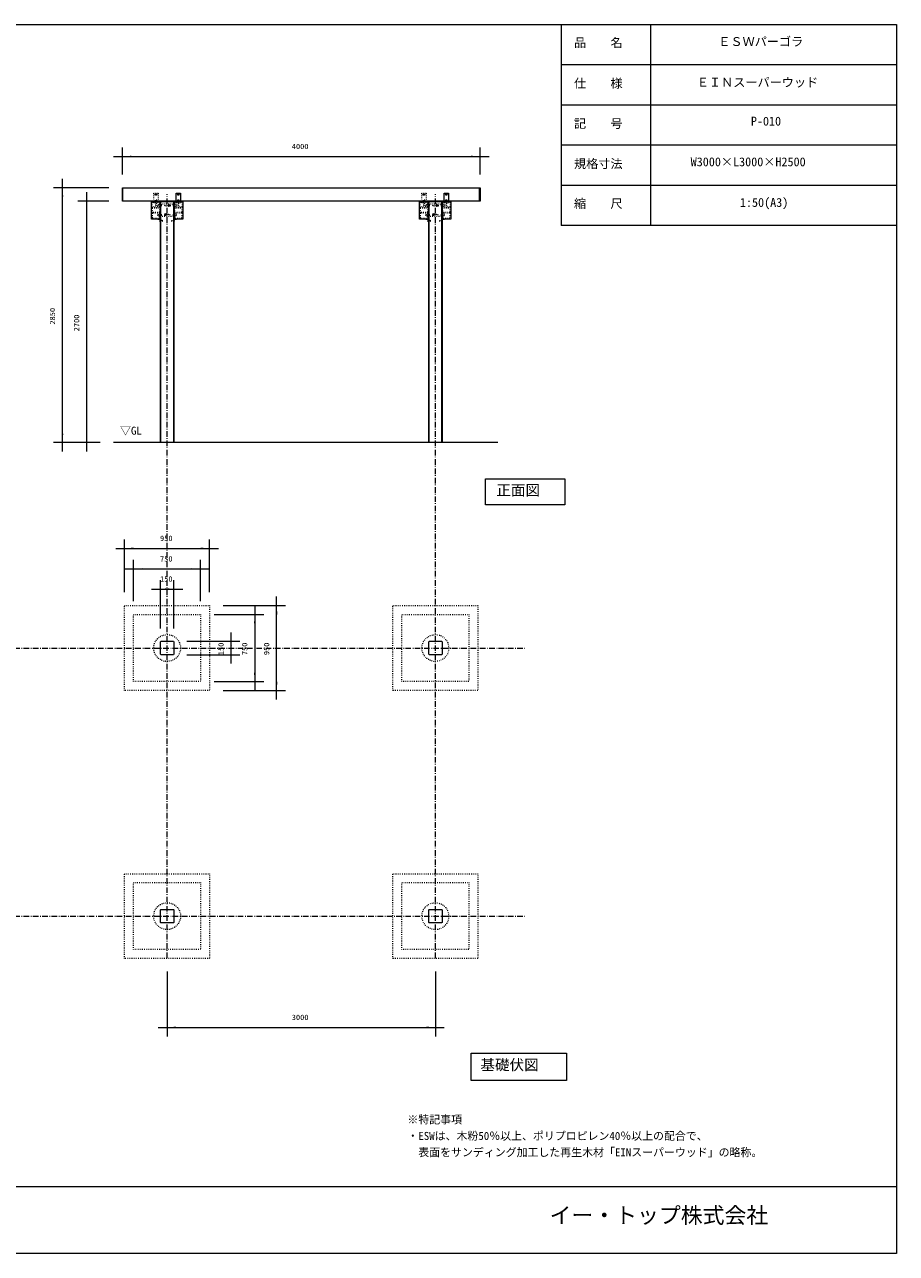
# Model space of a CAD drawing. Units: millimetres, scale not verified. Extents: x -9750 to 9750, y -6875 to 6875.
# Drawn here: x 0 to 9750, y -6875 to 6875 of the extents above; entities that cross this region are included whole.
import ezdxf
from ezdxf.enums import TextEntityAlignment as Align

# ---------------------------------------------------------------- set-up
doc = ezdxf.new("R2010")
doc.units = ezdxf.units.MM
doc.header["$LTSCALE"] = 50
doc.linetypes.add('USER5', pattern=[0.416565, 0.138855, -0.27771])
doc.linetypes.add('USER6', pattern=[2.083282, 1.25, -0.416565, 0.138855, -0.277863])
doc.layers.add('0-1_IMPORTED', color=30, linetype='Continuous', lineweight=18)
doc.styles.add('ＭＳ ゴシック', font='')
doc.styles.get('ＭＳ ゴシック').set_extended_font_data('MS Gothic')

msp = doc.modelspace()

# ---------------------------------------------------------------- linework, layer by layer
at = {"layer": '0-1_IMPORTED'}
for p, q in [((6000, 6875), (6000, 4625)), ((7000, 6875), (7000, 4625)), ((9750, 6425), (6000, 6425)), ((9750, 5975), (6000, 5975)), ((9750, 5525), (6000, 5525)), ((1099, 4899), (1099, 5049)), ((5089, 4899), (5089, 5049)), ((9750, 5075), (6000, 5075)), ((1519, 4894), (1669, 4894)), ((1519, 4894), (1669, 4894)), ((1528, 4858.88), (1521, 4858.88)), ((1528, 4858.88), (1521, 4858.88)), ((1528, 4849.12), (1521, 4849.12)), ((1528, 4849.12), (1521, 4849.12)), ((1524, 2199), (1524, 4899)), ((1660, 4858.88), (1667, 4858.88)), ((1660, 4858.88), (1667, 4858.88)), ((1660, 4849.12), (1667, 4849.12)), ((1660, 4849.12), (1667, 4849.12)), ((1664, 4899), (1664, 2199)), ((1694, 4902), (1744, 4902)), ((1714.12, 4911), (1714.12, 4904)), ((1723.88, 4911), (1723.88, 4904)), ((4516, 4894), (4666, 4894)), ((4525, 4858.88), (4518, 4858.88)), ((4525, 4849.12), (4518, 4849.12)), ((4524, 2199), (4524, 4899)), ((4657, 4858.88), (4664, 4858.88)), ((4657, 4849.12), (4664, 4849.12)), ((4664, 4899), (4664, 2199)), ((4691, 4902), (4741, 4902)), ((4711.12, 4911), (4711.12, 4904)), ((4720.88, 4911), (4720.88, 4904)), ((1517, 4669), (1517, 4694)), ((1517, 4669), (1517, 4694)), ((1528, 4748.88), (1521, 4748.88)), ((1528, 4748.88), (1521, 4748.88)), ((1528, 4739.12), (1521, 4739.12)), ((1528, 4739.12), (1521, 4739.12)), ((1660, 4748.88), (1667, 4748.88)), ((1660, 4748.88), (1667, 4748.88)), ((1660, 4739.12), (1667, 4739.12)), ((1660, 4739.12), (1667, 4739.12)), ((1671, 4669), (1671, 4694)), ((1671, 4669), (1671, 4694)), ((4514, 4669), (4514, 4694)), ((4525, 4748.88), (4518, 4748.88)), ((4525, 4739.12), (4518, 4739.12)), ((4657, 4748.88), (4664, 4748.88)), ((4657, 4739.12), (4664, 4739.12)), ((4668, 4669), (4668, 4694)), ((9750, 4625), (6000, 4625)), ((5294, 2199), (994, 2199)), ((-9750, -6125), (9750, -6125))]:
    msp.add_line(p, q, dxfattribs=at)
at = {"layer": '0-1_IMPORTED', "color": 1}
for p, q in [((994, 5399), (1094, 5399)), ((1094, 5199), (1094, 5499)), ((1094, 5399), (5094, 5399)), ((5094, 5199), (5094, 5499)), ((5094, 5399), (5194, 5399)), ((424, 5049), (424, 5149)), ((944, 5049), (324, 5049)), ((424, 2199), (424, 5049)), ((694, 4999), (694, 4899)), ((944, 4899), (594, 4899)), ((694, 4899), (694, 2199)), ((844, 2199), (324, 2199)), ((424, 2099), (424, 2199)), ((844, 2199), (594, 2199)), ((694, 2199), (694, 2099)), ((1119, 524), (1119, 1114)), ((2069, 524), (2069, 1114)), ((1019, 1014), (1119, 1014)), ((1119, 1014), (2069, 1014)), ((2069, 1014), (2169, 1014)), ((1219, 424), (1219, 884)), ((1969, 424), (1969, 884)), ((1119, 784), (1219, 784)), ((1219, 784), (1969, 784)), ((1969, 784), (2069, 784)), ((1419, 559), (1519, 559)), ((1519, 119), (1519, 659)), ((1519, 559), (1669, 559)), ((1669, 119), (1669, 659)), ((1669, 559), (1769, 559)), ((2819, 374), (2819, 474)), ((2219, 374), (2919, 374)), ((2574, 374), (2574, 274)), ((2819, -576), (2819, 374)), ((2119, 274), (2674, 274)), ((2574, 274), (2574, -476)), ((2309, -26), (2309, 74)), ((1814, -26), (2409, -26)), ((2309, -176), (2309, -26)), ((1814, -176), (2409, -176)), ((2309, -276), (2309, -176)), ((2119, -476), (2674, -476)), ((2574, -476), (2574, -576)), ((2219, -576), (2919, -576)), ((2819, -676), (2819, -576)), ((1594, -3721), (1594, -4446)), ((4594, -3721), (4594, -4446)), ((1494, -4346), (1594, -4346)), ((1594, -4346), (4594, -4346)), ((4594, -4346), (4694, -4346))]:
    msp.add_line(p, q, dxfattribs=at)
at = {"layer": '0-1_IMPORTED', "color": 1, "linetype": 'USER6'}
for p, q in [((1594, -3571), (1594, 4979)), ((4594, -3571), (4594, 4979)), ((-6366, -101), (5594, -101)), ((-6366, -3101), (5594, -3101))]:
    msp.add_line(p, q, dxfattribs=at)
at = {"layer": '0-1_IMPORTED', "linetype": 'USER5'}
for p, q in [((1444, 4902), (1494, 4902)), ((1464.12, 4911), (1464.12, 4904)), ((1473.88, 4911), (1473.88, 4904)), ((1525, 4729), (1525, 4869)), ((1525, 4729), (1525, 4869)), ((1669, 4729), (1669, 4869)), ((1669, 4729), (1669, 4869)), ((4441, 4902), (4491, 4902)), ((4461.12, 4911), (4461.12, 4904)), ((4470.88, 4911), (4470.88, 4904)), ((4522, 4729), (4522, 4869)), ((4666, 4729), (4666, 4869))]:
    msp.add_line(p, q, dxfattribs=at)
at = {"layer": '0-1_IMPORTED'}
for points in [[(-9750, 6875), (9750, 6875), (9750, -6875), (-9750, -6875)], [(1094, 5049), (5094, 5049), (5094, 4899), (1094, 4899)], [(1694, 4989), (1744, 4989), (1744, 4899), (1694, 4899)], [(1709.76, 4974), (1714.38, 4982), (1723.62, 4982), (1728.24, 4974), (1723.62, 4966), (1714.38, 4966)], [(4691, 4989), (4741, 4989), (4741, 4899), (4691, 4899)], [(4706.76, 4974), (4711.38, 4982), (4720.62, 4982), (4725.24, 4974), (4720.62, 4966), (4711.38, 4966)], [(1419, 4899), (1519, 4899), (1519, 4699), (1419, 4699)], [(1419, 4899), (1519, 4899), (1519, 4699), (1419, 4699)], [(1524, 4899), (1664, 4899), (1669, 4894), (1669, 2199), (1519, 2199), (1519, 4894)], [(1521, 4843), (1519, 4843), (1519, 4865), (1521, 4865)], [(1521, 4843), (1519, 4843), (1519, 4865), (1521, 4865)], [(1528, 4845.5), (1527.25, 4844.2), (1521, 4844.2), (1521, 4863.8), (1527.25, 4863.8), (1528, 4862.5)], [(1528, 4845.5), (1527.25, 4844.2), (1521, 4844.2), (1521, 4863.8), (1527.25, 4863.8), (1528, 4862.5)], [(1660, 4845.5), (1660.75, 4844.2), (1667, 4844.2), (1667, 4863.8), (1660.75, 4863.8), (1660, 4862.5)], [(1660, 4845.5), (1660.75, 4844.2), (1667, 4844.2), (1667, 4863.8), (1660.75, 4863.8), (1660, 4862.5)], [(1667, 4843), (1669, 4843), (1669, 4865), (1667, 4865)], [(1667, 4843), (1669, 4843), (1669, 4865), (1667, 4865)], [(1669, 4899), (1769, 4899), (1769, 4699), (1669, 4699)], [(1669, 4899), (1769, 4899), (1769, 4699), (1669, 4699)], [(1708, 4904), (1708, 4902), (1730, 4902), (1730, 4904)], [(1710.5, 4911), (1709.2, 4910.25), (1709.2, 4904), (1728.8, 4904), (1728.8, 4910.25), (1727.5, 4911)], [(4416, 4899), (4516, 4899), (4516, 4699), (4416, 4699)], [(4518, 4843), (4516, 4843), (4516, 4865), (4518, 4865)], [(4525, 4845.5), (4524.25, 4844.2), (4518, 4844.2), (4518, 4863.8), (4524.25, 4863.8), (4525, 4862.5)], [(4524, 4899), (4664, 4899), (4669, 4894), (4669, 2199), (4519, 2199), (4519, 4894)], [(4657, 4845.5), (4657.75, 4844.2), (4664, 4844.2), (4664, 4863.8), (4657.75, 4863.8), (4657, 4862.5)], [(4664, 4843), (4666, 4843), (4666, 4865), (4664, 4865)], [(4666, 4899), (4766, 4899), (4766, 4699), (4666, 4699)], [(4705, 4904), (4705, 4902), (4727, 4902), (4727, 4904)], [(4707.5, 4911), (4706.2, 4910.25), (4706.2, 4904), (4725.8, 4904), (4725.8, 4910.25), (4724.5, 4911)], [(1521, 4733), (1519, 4733), (1519, 4755), (1521, 4755)], [(1521, 4733), (1519, 4733), (1519, 4755), (1521, 4755)], [(1528, 4735.5), (1527.25, 4734.2), (1521, 4734.2), (1521, 4753.8), (1527.25, 4753.8), (1528, 4752.5)], [(1528, 4735.5), (1527.25, 4734.2), (1521, 4734.2), (1521, 4753.8), (1527.25, 4753.8), (1528, 4752.5)], [(1660, 4735.5), (1660.75, 4734.2), (1667, 4734.2), (1667, 4753.8), (1660.75, 4753.8), (1660, 4752.5)], [(1660, 4735.5), (1660.75, 4734.2), (1667, 4734.2), (1667, 4753.8), (1660.75, 4753.8), (1660, 4752.5)], [(1667, 4733), (1669, 4733), (1669, 4755), (1667, 4755)], [(1667, 4733), (1669, 4733), (1669, 4755), (1667, 4755)], [(4518, 4733), (4516, 4733), (4516, 4755), (4518, 4755)], [(4525, 4735.5), (4524.25, 4734.2), (4518, 4734.2), (4518, 4753.8), (4524.25, 4753.8), (4525, 4752.5)], [(4657, 4735.5), (4657.75, 4734.2), (4664, 4734.2), (4664, 4753.8), (4657.75, 4753.8), (4657, 4752.5)], [(4664, 4733), (4666, 4733), (4666, 4755), (4664, 4755)], [(5154.87, 1794), (6040, 1794), (6040, 1503), (5154.87, 1503)], [(1519, -31), (1524, -26), (1664, -26), (1669, -31), (1669, -171), (1664, -176), (1524, -176), (1519, -171)], [(4519, -31), (4524, -26), (4664, -26), (4669, -31), (4669, -171), (4664, -176), (4524, -176), (4519, -171)], [(1519, -3031), (1524, -3026), (1664, -3026), (1669, -3031), (1669, -3171), (1664, -3176), (1524, -3176), (1519, -3171)], [(4519, -3031), (4524, -3026), (4664, -3026), (4669, -3031), (4669, -3171), (4664, -3176), (4524, -3176), (4519, -3171)], [(4993.51, -4634.8), (6060, -4634.8), (6060, -4940.8), (4993.51, -4940.8)]]:
    msp.add_lwpolyline(points, close=True, dxfattribs=at)
at = {"layer": '0-1_IMPORTED', "linetype": 'USER5'}
for points in [[(1444, 4989), (1494, 4989), (1494, 4899), (1444, 4899)], [(1459.76, 4974), (1464.38, 4982), (1473.62, 4982), (1478.24, 4974), (1473.62, 4966), (1464.38, 4966)], [(4441, 4989), (4491, 4989), (4491, 4899), (4441, 4899)], [(4456.76, 4974), (4461.38, 4982), (4470.62, 4982), (4475.24, 4974), (4470.62, 4966), (4461.38, 4966)], [(1511, 4883), (1511, 4834), (1427, 4834), (1427, 4883), (1435, 4891), (1503, 4891)], [(1511, 4883), (1511, 4834), (1427, 4834), (1427, 4883), (1435, 4891), (1503, 4891)], [(1511, 4828), (1511, 4770), (1427, 4770), (1427, 4828)], [(1511, 4828), (1511, 4770), (1427, 4770), (1427, 4828)], [(1509, 4826), (1509, 4772), (1429, 4772), (1429, 4826)], [(1509, 4826), (1509, 4772), (1429, 4772), (1429, 4826)], [(1444, 4892), (1494, 4892), (1494, 4882), (1444, 4882)], [(1458, 4904), (1458, 4902), (1480, 4902), (1480, 4904)], [(1460.5, 4911), (1459.2, 4910.25), (1459.2, 4904), (1478.8, 4904), (1478.8, 4910.25), (1477.5, 4911)], [(1464, 4904), (1464, 4849), (1474, 4849), (1474, 4904)], [(1519, 4849), (1489, 4849), (1489, 4859), (1519, 4859)], [(1519, 4849), (1489, 4849), (1489, 4859), (1519, 4859)], [(1504, 4869), (1511, 4869), (1511, 4839), (1504, 4839)], [(1504, 4869), (1511, 4869), (1511, 4839), (1504, 4839)], [(1522, 4869), (1672, 4869), (1672, 4729), (1522, 4729)], [(1522, 4869), (1672, 4869), (1672, 4729), (1522, 4729)], [(1522, 4859.99), (1525, 4859.99), (1525, 4847.99), (1522, 4847.99)], [(1522, 4859.99), (1525, 4859.99), (1525, 4847.99), (1522, 4847.99)], [(1608.5, 4853.88), (1617, 4858.8), (1625.5, 4853.88), (1625.5, 4844.12), (1617, 4839.2), (1608.5, 4844.12)], [(1608.5, 4853.88), (1617, 4858.8), (1625.5, 4853.88), (1625.5, 4844.12), (1617, 4839.2), (1608.5, 4844.12)], [(1669, 4859.99), (1672, 4859.99), (1672, 4847.99), (1669, 4847.99)], [(1669, 4859.99), (1672, 4859.99), (1672, 4847.99), (1669, 4847.99)], [(1669, 4849), (1699, 4849), (1699, 4859), (1669, 4859)], [(1669, 4849), (1699, 4849), (1699, 4859), (1669, 4859)], [(1761, 4883), (1761, 4834), (1677, 4834), (1677, 4883), (1685, 4891), (1753, 4891)], [(1761, 4883), (1761, 4834), (1677, 4834), (1677, 4883), (1685, 4891), (1753, 4891)], [(1677, 4869), (1684, 4869), (1684, 4839), (1677, 4839)], [(1677, 4869), (1684, 4869), (1684, 4839), (1677, 4839)], [(1761, 4828), (1761, 4770), (1677, 4770), (1677, 4828)], [(1761, 4828), (1761, 4770), (1677, 4770), (1677, 4828)], [(1759, 4826), (1759, 4772), (1679, 4772), (1679, 4826)], [(1759, 4826), (1759, 4772), (1679, 4772), (1679, 4826)], [(1694, 4892), (1744, 4892), (1744, 4882), (1694, 4882)], [(1714, 4904), (1714, 4849), (1724, 4849), (1724, 4904)], [(4508, 4883), (4508, 4834), (4424, 4834), (4424, 4883), (4432, 4891), (4500, 4891)], [(4508, 4828), (4508, 4770), (4424, 4770), (4424, 4828)], [(4506, 4826), (4506, 4772), (4426, 4772), (4426, 4826)], [(4441, 4892), (4491, 4892), (4491, 4882), (4441, 4882)], [(4455, 4904), (4455, 4902), (4477, 4902), (4477, 4904)], [(4457.5, 4911), (4456.2, 4910.25), (4456.2, 4904), (4475.8, 4904), (4475.8, 4910.25), (4474.5, 4911)], [(4461, 4904), (4461, 4849), (4471, 4849), (4471, 4904)], [(4516, 4849), (4486, 4849), (4486, 4859), (4516, 4859)], [(4501, 4869), (4508, 4869), (4508, 4839), (4501, 4839)], [(4519, 4869), (4669, 4869), (4669, 4729), (4519, 4729)], [(4519, 4859.99), (4522, 4859.99), (4522, 4847.99), (4519, 4847.99)], [(4605.5, 4853.88), (4614, 4858.8), (4622.5, 4853.88), (4622.5, 4844.12), (4614, 4839.2), (4605.5, 4844.12)], [(4666, 4859.99), (4669, 4859.99), (4669, 4847.99), (4666, 4847.99)], [(4666, 4849), (4696, 4849), (4696, 4859), (4666, 4859)], [(4758, 4883), (4758, 4834), (4674, 4834), (4674, 4883), (4682, 4891), (4750, 4891)], [(4674, 4869), (4681, 4869), (4681, 4839), (4674, 4839)], [(4758, 4828), (4758, 4770), (4674, 4770), (4674, 4828)], [(4756, 4826), (4756, 4772), (4676, 4772), (4676, 4826)], [(4691, 4892), (4741, 4892), (4741, 4882), (4691, 4882)], [(4711, 4904), (4711, 4849), (4721, 4849), (4721, 4904)], [(1511, 4715), (1511, 4764), (1427, 4764), (1427, 4715), (1435, 4707), (1503, 4707)], [(1511, 4715), (1511, 4764), (1427, 4764), (1427, 4715), (1435, 4707), (1503, 4707)], [(1519, 4739), (1489, 4739), (1489, 4749), (1519, 4749)], [(1519, 4739), (1489, 4739), (1489, 4749), (1519, 4749)], [(1504, 4759), (1511, 4759), (1511, 4729), (1504, 4729)], [(1504, 4759), (1511, 4759), (1511, 4729), (1504, 4729)], [(1517, 4682.5), (1519, 4682.5), (1519, 4675.5), (1517, 4675.5)], [(1517, 4682.5), (1519, 4682.5), (1519, 4675.5), (1517, 4675.5)], [(1522, 4750), (1525, 4750), (1525, 4738), (1522, 4738)], [(1522, 4750), (1525, 4750), (1525, 4738), (1522, 4738)], [(1585.5, 4753.88), (1577, 4758.8), (1568.5, 4753.88), (1568.5, 4744.12), (1577, 4739.2), (1585.5, 4744.12)], [(1585.5, 4753.88), (1577, 4758.8), (1568.5, 4753.88), (1568.5, 4744.12), (1577, 4739.2), (1585.5, 4744.12)], [(1669, 4750), (1672, 4750), (1672, 4738), (1669, 4738)], [(1669, 4750), (1672, 4750), (1672, 4738), (1669, 4738)], [(1669, 4739), (1699, 4739), (1699, 4749), (1669, 4749)], [(1669, 4739), (1699, 4739), (1699, 4749), (1669, 4749)], [(1669, 4682.5), (1671, 4682.5), (1671, 4675.5), (1669, 4675.5)], [(1669, 4682.5), (1671, 4682.5), (1671, 4675.5), (1669, 4675.5)], [(1761, 4715), (1761, 4764), (1677, 4764), (1677, 4715), (1685, 4707), (1753, 4707)], [(1761, 4715), (1761, 4764), (1677, 4764), (1677, 4715), (1685, 4707), (1753, 4707)], [(1677, 4759), (1684, 4759), (1684, 4729), (1677, 4729)], [(1677, 4759), (1684, 4759), (1684, 4729), (1677, 4729)], [(4508, 4715), (4508, 4764), (4424, 4764), (4424, 4715), (4432, 4707), (4500, 4707)], [(4516, 4739), (4486, 4739), (4486, 4749), (4516, 4749)], [(4501, 4759), (4508, 4759), (4508, 4729), (4501, 4729)], [(4514, 4682.5), (4516, 4682.5), (4516, 4675.5), (4514, 4675.5)], [(4519, 4750), (4522, 4750), (4522, 4738), (4519, 4738)], [(4582.5, 4753.88), (4574, 4758.8), (4565.5, 4753.88), (4565.5, 4744.12), (4574, 4739.2), (4582.5, 4744.12)], [(4666, 4750), (4669, 4750), (4669, 4738), (4666, 4738)], [(4666, 4739), (4696, 4739), (4696, 4749), (4666, 4749)], [(4666, 4682.5), (4668, 4682.5), (4668, 4675.5), (4666, 4675.5)], [(4758, 4715), (4758, 4764), (4674, 4764), (4674, 4715), (4682, 4707), (4750, 4707)], [(4674, 4759), (4681, 4759), (4681, 4729), (4674, 4729)], [(1119, 374), (2069, 374), (2069, -576), (1119, -576)], [(4119, 374), (5069, 374), (5069, -576), (4119, -576)], [(1219, 274), (1969, 274), (1969, -476), (1219, -476)], [(4219, 274), (4969, 274), (4969, -476), (4219, -476)], [(1119, -2626), (2069, -2626), (2069, -3576), (1119, -3576)], [(1219, -2726), (1969, -2726), (1969, -3476), (1219, -3476)], [(4119, -2626), (5069, -2626), (5069, -3576), (4119, -3576)], [(4219, -2726), (4969, -2726), (4969, -3476), (4219, -3476)]]:
    msp.add_lwpolyline(points, close=True, dxfattribs=at)
at = {"layer": '0-1_IMPORTED'}
for points in [[(1514, 4697), (1489, 4697), (1489, 4699), (1514.32, 4699)], [(1514, 4697), (1489, 4697), (1489, 4699), (1514.32, 4699)], [(1519, 4694.32), (1519, 4669), (1517, 4669)], [(1519, 4694.32), (1519, 4669), (1517, 4669)], [(1669, 4694.32), (1669, 4669), (1671, 4669)], [(1669, 4694.32), (1669, 4669), (1671, 4669)], [(1674, 4697), (1699, 4697), (1699, 4699), (1673.67, 4699)], [(1674, 4697), (1699, 4697), (1699, 4699), (1673.67, 4699)], [(4511, 4697), (4486, 4697), (4486, 4699), (4511.32, 4699)], [(4516, 4694.32), (4516, 4669), (4514, 4669)], [(4666, 4694.32), (4666, 4669), (4668, 4669)], [(4671, 4697), (4696, 4697), (4696, 4699), (4670.67, 4699)]]:
    msp.add_lwpolyline(points, dxfattribs=at)
at = {"layer": '0-1_IMPORTED', "color": 3, "linetype": 'USER5'}
for points in [[(1517, 4681.15), (1517, 4676.85), (1539, 4676.85), (1547, 4679), (1539, 4681.15)], [(1517, 4681.15), (1517, 4676.85), (1539, 4676.85), (1547, 4679), (1539, 4681.15)], [(1671, 4681.15), (1671, 4676.85), (1649, 4676.85), (1641, 4679), (1649, 4681.15)], [(1671, 4681.15), (1671, 4676.85), (1649, 4676.85), (1641, 4679), (1649, 4681.15)], [(4514, 4681.15), (4514, 4676.85), (4536, 4676.85), (4544, 4679), (4536, 4681.15)], [(4668, 4681.15), (4668, 4676.85), (4646, 4676.85), (4638, 4679), (4646, 4681.15)]]:
    msp.add_lwpolyline(points, close=True, dxfattribs=at)
at = {"layer": '0-1_IMPORTED', "linetype": 'USER5'}
for centre, radius in [((1469, 4974), 9), ((1469, 4974), 8), ((1469, 4974), 8), ((4466, 4974), 9), ((4466, 4974), 8), ((4466, 4974), 8), ((1577, 4849), 7), ((1577, 4849), 7), ((1617, 4849), 11), ((1617, 4849), 11), ((1617, 4849), 8.5), ((1617, 4849), 8.5), ((4574, 4849), 7), ((4614, 4849), 11), ((4614, 4849), 8.5), ((1577, 4749), 11), ((1577, 4749), 11), ((1577, 4749), 8.5), ((1577, 4749), 8.5), ((1617, 4749), 7), ((1617, 4749), 7), ((4574, 4749), 11), ((4574, 4749), 8.5), ((4614, 4749), 7), ((1594, -101), 150), ((4594, -101), 150), ((1594, -3101), 150), ((4594, -3101), 150)]:
    msp.add_circle(centre, radius, dxfattribs=at)
at = {"layer": '0-1_IMPORTED'}
for centre, radius in [((1719, 4974), 9), ((1719, 4974), 8), ((1719, 4974), 8), ((4716, 4974), 9), ((4716, 4974), 8), ((4716, 4974), 8)]:
    msp.add_circle(centre, radius, dxfattribs=at)
for centre, radius, start, end in [((1514, 4694), 3, 0, 90), ((1514, 4694), 3, 0, 90), ((1514.01, 4694.01), 5, 44.99785, 86.38399), ((1514.01, 4694.01), 5, 44.99785, 86.38399), ((1514.01, 4694.01), 5, 3.61248, 45.00167), ((1514.01, 4694.01), 5, 3.61248, 45.00167), ((1673.99, 4694.01), 5, 134.99785, 176.38799), ((1673.99, 4694.01), 5, 134.99785, 176.38799), ((1673.99, 4694.01), 5, 93.61589, 135.00227), ((1673.99, 4694.01), 5, 93.61589, 135.00227), ((1674, 4694), 3, 90, 180), ((1674, 4694), 3, 90, 180), ((4511, 4694), 3, 0, 90), ((4511.01, 4694.01), 5, 44.99785, 86.38399), ((4511.01, 4694.01), 5, 3.61248, 45.00167), ((4670.99, 4694.01), 5, 134.99785, 176.38799), ((4670.99, 4694.01), 5, 93.61589, 135.00227), ((4671, 4694), 3, 90, 180)]:
    msp.add_arc(centre, radius, start, end, dxfattribs=at)
at = {"layer": '0-1_IMPORTED', "color": 1}
for points in [[(1094, 5399), (1193.99, 5407.75), (1193.99, 5390.25)], [(5094, 5399), (4994.01, 5390.25), (4994.01, 5407.75)], [(424, 5049), (432.75, 4949.01), (415.25, 4949.01)], [(694, 4899), (702.75, 4799.01), (685.25, 4799.01)], [(424, 2199), (415.25, 2298.99), (432.75, 2298.99)], [(694, 2199), (685.25, 2298.99), (702.75, 2298.99)], [(1119, 1014), (1218.99, 1022.75), (1218.99, 1005.25)], [(2069, 1014), (1969.01, 1005.25), (1969.01, 1022.75)], [(1219, 784), (1318.99, 792.75), (1318.99, 775.25)], [(1969, 784), (1869.01, 775.25), (1869.01, 792.75)], [(1519, 559), (1618.99, 567.75), (1618.99, 550.25)], [(1669, 559), (1569.01, 550.25), (1569.01, 567.75)], [(2819, 374), (2827.75, 274.01), (2810.25, 274.01)], [(2574, 274), (2582.75, 174.01), (2565.25, 174.01)], [(2309, -26), (2317.75, -125.99), (2300.25, -125.99)], [(2309, -176), (2300.25, -76.01), (2317.75, -76.01)], [(2574, -476), (2565.25, -376.01), (2582.75, -376.01)], [(2819, -576), (2810.25, -476.01), (2827.75, -476.01)], [(1594, -4346), (1693.99, -4337.25), (1693.99, -4354.75)], [(4594, -4346), (4494.01, -4354.75), (4494.01, -4337.25)]]:
    msp.add_solid(points, dxfattribs=at)

# ---------------------------------------------------------------- texts
at = {"layer": '0-1_IMPORTED', "color": 7, "style": 'ＭＳ ゴシック'}
for s, height, p in [('品\u3000\u3000名', 99.51, (6144.35, 6593.45)), ('ＥＳＷパーゴラ', 99.51, (7758.07, 6605.28)), ('仕\u3000\u3000様', 99.51, (6144.35, 6138.6)), ('ＥＩＮスーパーウッド', 99.51, (7518.15, 6149.75)), ('記\u3000\u3000号', 99.51, (6144.35, 5688.6)), ('P-010', 99.51, (8122.07, 5714.98)), ('4000', 59.71, (2988.17, 5463.82)), ('規格寸法', 99.51, (6144.35, 5238.6)), ('W3000×L3000×H2500', 99.51, (7448.97, 5259.65)), ('縮\u3000\u3000尺', 99.51, (6144.35, 4793.45)), ('1:50(A3)', 99.51, (7999.6, 4805.28)), ('▽GL', 89.56, (1067.29, 2259.41)), ('正面図', 119.4, (5275.81, 1569.69)), ('950', 59.71, (1514.62, 1078.82)), ('750', 59.71, (1514.62, 848.82)), ('150', 59.71, (1514.62, 623.82)), ('3000', 59.71, (2988.17, -4281.18)), ('基礎伏図', 119.4, (5098.03, -4859.65)), ('※特記事項', 89.56, (4281.03, -5448.78)), ('・ESWは、木粉50％以上、ポリプロピレン40％以上の配合で、', 89.56, (4281.03, -5632.02)), ('  表面をサンディング加工した再生木材「EINスーパーウッド」の略称。', 89.56, (4281.03, -5815.27)), ('イー・トップ株式会社', 179.2, (5871.82, -6591.05))]:
    msp.add_text(s, height=height, dxfattribs=at).set_placement(p, align=Align.BOTTOM_LEFT)
for s, p in [('2850', (359.18, 3518.17)), ('2700', (629.18, 3443.17)), ('150', (2244.18, -180.38)), ('750', (2509.18, -180.38)), ('950', (2754.18, -180.38))]:
    msp.add_text(s, height=59.71, rotation=90, dxfattribs=at).set_placement(p, align=Align.BOTTOM_LEFT)

doc.saveas('drawing.dxf')
